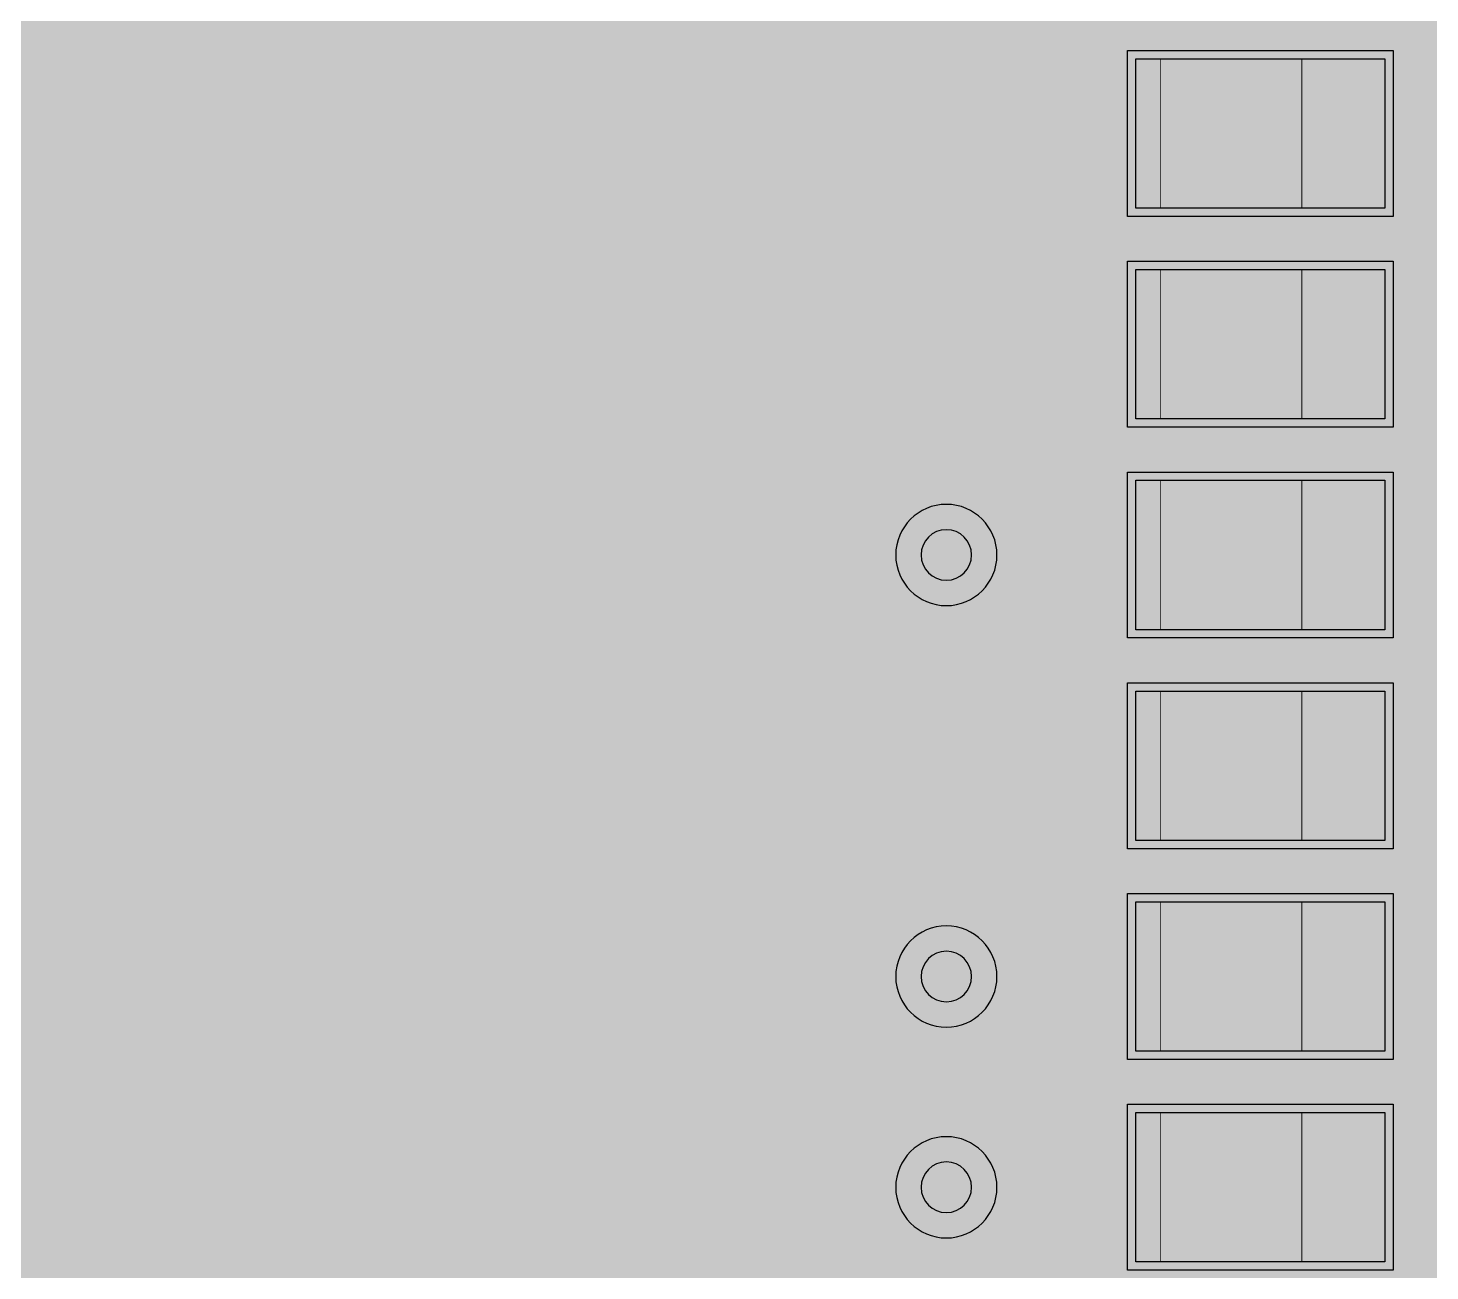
# Model space of a CAD drawing. Header units: millimetres. Extents: x 40 to 109, y -239.5 to -186.7.
# Drawn here: x 82.99 to 91.43, y -204.97 to -197.49 of the extents above; entities that cross this region are included whole.
import ezdxf

# ---------------------------------------------------------------- set-up
doc = ezdxf.new("R2010")
doc.units = ezdxf.units.MM
doc.header["$MEASUREMENT"] = 0
for name, color, linetype, true_color in [('Bottom-Layer', 7, 'Continuous', 0x0000ff), ('Component-Shape-Layer', 7, 'Continuous', 0x00cccc), ('Hole-Layer', 7, 'Continuous', 0x222222), ('Multi-Layer', 7, 'Continuous', 0xc0c0c0), ('Pin-Soldering-Layer', 7, 'Continuous', 0xcc9999), ('Top-Layer', 7, 'Continuous', 0xff0000), ('Top-Paste-Mask-Layer', 7, 'Continuous', 0x808080), ('Top-Solder-Mask-Layer', 7, 'Continuous', 0x800080)]:
    doc.layers.add(name, color=color, linetype=linetype, true_color=true_color)

msp = doc.modelspace()

# ---------------------------------------------------------------- hatches: boundary and pattern name
at = {"layer": 'Bottom-Layer'}
for points in [[(78.3696, -237.8943), (70.7287, -237.8943), (70.9732, -237.6804), (71.1322, -237.397), (71.1872, -237.0767), (71.1872, -236.4767), (71.0924, -236.061), (70.8265, -235.7276), (70.4423, -235.5426), (70.0159, -235.5426), (69.6317, -235.7276), (69.3659, -236.061), (69.271, -236.4767), (69.271, -237.0767), (69.3261, -237.397), (69.485, -237.6804), (69.7295, -237.8943), (42.6721, -237.8943), (42.1074, -237.82), (41.5812, -237.602), (41.1293, -237.2553), (40.7825, -236.8034), (40.5646, -236.2772), (40.4902, -235.7125), (40.4902, -195.0724), (40.5646, -194.5077), (40.7825, -193.9815), (41.1293, -193.5296), (41.5812, -193.1828), (42.1074, -192.9649), (42.6721, -192.8905), (106.2992, -192.8905), (106.8639, -192.9649), (107.3901, -193.1828), (107.842, -193.5296), (108.1888, -193.9815), (108.4067, -194.5077), (108.4811, -195.0724), (108.4811, -217.4266), (104.2734, -217.4266), (104.1363, -217.4538), (104.0201, -217.5315), (103.1894, -218.3622), (103.1117, -218.4784), (103.0845, -218.6154), (103.0845, -224.6154), (103.1117, -224.7525), (103.1894, -224.8687), (104.1264, -225.8057), (104.2426, -225.8833), (104.3796, -225.9106), (108.4576, -225.9106), (108.4811, -235.7125), (108.4067, -236.2772), (108.1888, -236.8034), (107.842, -237.2553), (107.3901, -237.602), (106.8639, -237.82), (106.2992, -237.8943), (79.3687, -237.8943), (79.6133, -237.6804), (79.7722, -237.397), (79.8273, -237.0767), (79.8273, -236.4767), (79.7324, -236.061), (79.4666, -235.7276), (79.0824, -235.5426), (78.656, -235.5426), (78.2718, -235.7276), (78.0059, -236.061), (77.911, -236.4767), (77.911, -237.0767), (77.9661, -237.397), (78.1251, -237.6804)], [(57.2771, -203.8583), (57.0915, -203.8952), (56.9341, -204.0004), (52.3902, -208.5442), (52.3902, -208.2744), (52.3422, -208.0953), (52.2111, -207.9643), (52.0321, -207.9163), (50.8321, -207.9163), (50.653, -207.9643), (50.5219, -208.0953), (50.4739, -208.2744), (50.4739, -209.7744), (50.5219, -209.9535), (50.653, -210.0846), (50.8321, -210.1326), (51.9238, -210.1326), (51.9238, -210.8245), (52.0129, -211.0609), (52.236, -211.1797), (52.236, -211.6788), (52.1548, -211.6788), (51.9758, -211.7268), (51.8447, -211.8578), (51.7967, -212.0369), (51.7967, -213.4139), (51.8447, -213.593), (51.9758, -213.7241), (52.1548, -213.7721), (53.2874, -213.7721), (53.4664, -213.7241), (53.5975, -213.593), (53.6455, -213.4139), (53.6455, -212.0369), (53.5975, -211.8578), (53.4664, -211.7268), (53.2874, -211.6788), (53.2062, -211.6788), (53.2062, -211.1365), (53.2912, -211.1709), (53.382, -211.1827), (54.082, -211.1827), (54.1866, -211.167), (54.2821, -211.1216), (54.3775, -211.167), (54.4821, -211.1827), (55.1821, -211.1827), (55.2867, -211.167), (55.3821, -211.1216), (55.4776, -211.167), (55.5822, -211.1827), (56.2822, -211.1827), (56.3867, -211.1671), (56.4821, -211.1217), (56.5775, -211.1671), (56.682, -211.1827), (57.382, -211.1827), (57.4585, -211.1744), (57.5315, -211.15), (56.9892, -211.6923), (56.4611, -211.6923), (56.282, -211.7403), (56.151, -211.8713), (56.103, -212.0504), (56.103, -212.2403), (55.6455, -212.2403), (55.6455, -212.0369), (55.5975, -211.8578), (55.4664, -211.7268), (55.2874, -211.6788), (54.1548, -211.6788), (53.9758, -211.7268), (53.8447, -211.8578), (53.7967, -212.0369), (53.7967, -213.4139), (53.8447, -213.593), (53.9758, -213.7241), (54.1548, -213.7721), (55.2874, -213.7721), (55.4664, -213.7241), (55.5975, -213.593), (55.6455, -213.4139), (55.6455, -213.2106), (56.103, -213.2106), (56.103, -213.4004), (56.151, -213.5795), (56.282, -213.7106), (56.4611, -213.7586), (57.8711, -213.7586), (58.0378, -213.7174), (58.1661, -213.6035), (58.2945, -213.7174), (58.4611, -213.7586), (59.8711, -213.7586), (60.0502, -213.7106), (60.1813, -213.5795), (60.2293, -213.4004), (60.2293, -212.0504), (60.2293, -212.048), (60.2292, -212.0456), (61.4811, -213.2975), (61.6385, -213.4026), (61.8241, -213.4396), (89.0522, -213.4396), (89.2378, -213.4026), (89.3952, -213.2975), (91.4022, -211.2905), (91.5074, -211.1331), (91.5443, -210.9474), (91.5443, -205.1054), (91.5074, -204.9198), (91.4022, -204.7624), (89.4972, -202.8574), (89.3398, -202.7522), (89.1542, -202.7153), (88.9713, -202.7153), (88.7153, -202.5669), (88.4203, -202.5447), (88.145, -202.6529), (87.9441, -202.8702), (87.8577, -203.1531), (87.903, -203.4455), (88.0709, -203.6891), (88.328, -203.8354), (88.0827, -203.9712), (87.9153, -204.1963), (87.856, -204.4704), (87.9153, -204.7445), (88.0827, -204.9696), (88.328, -205.1054), (88.1945, -205.1622), (88.0765, -205.2466), (87.3382, -204.5084), (87.1808, -204.4032), (86.9952, -204.3663), (83.9754, -204.3663), (87.1961, -201.1455), (88.0671, -201.1455), (88.3321, -201.2966), (88.6367, -201.313), (88.9165, -201.1913), (89.1121, -200.9573), (89.1823, -200.6604), (89.1121, -200.3635), (88.9165, -200.1295), (88.6367, -200.0078), (88.3321, -200.0242), (88.0671, -200.1753), (86.9952, -200.1753), (86.8095, -200.2122), (86.6521, -200.3174), (83.1112, -203.8583)], [(88.9618, -203.6942), (90.574, -205.3064), (90.574, -210.7465), (90.1343, -211.1863), (90.144, -211.1307), (90.1473, -211.0744), (90.1473, -205.1054), (90.1104, -204.9198), (90.0052, -204.7624), (89.3702, -204.1274), (89.2128, -204.0222), (89.0272, -203.9853), (88.9713, -203.9853), (88.8494, -203.8953), (88.7103, -203.8354), (88.8439, -203.7786)]]:
    msp.add_hatch(color=256, dxfattribs=at).paths.add_polyline_path(points)
at = {"layer": 'Pin-Soldering-Layer'}
for points in [[(90.6611, -198.5704), (90.6611, -197.6704), (89.8111, -197.6704), (89.8111, -198.5704)], [(90.6611, -198.5704), (90.6611, -197.6704), (89.8111, -197.6704), (89.8111, -198.5704)], [(90.6611, -199.8404), (90.6611, -198.9404), (89.8111, -198.9404), (89.8111, -199.8404)], [(90.6611, -199.8404), (90.6611, -198.9404), (89.8111, -198.9404), (89.8111, -199.8404)], [(90.6611, -201.1104), (90.6611, -200.2104), (89.8111, -200.2104), (89.8111, -201.1104)], [(90.6611, -201.1104), (90.6611, -200.2104), (89.8111, -200.2104), (89.8111, -201.1104)], [(90.6611, -202.3804), (90.6611, -201.4804), (89.8111, -201.4804), (89.8111, -202.3804)], [(90.6611, -202.3804), (90.6611, -201.4804), (89.8111, -201.4804), (89.8111, -202.3804)], [(90.6611, -203.6504), (90.6611, -202.7504), (89.8111, -202.7504), (89.8111, -203.6504)], [(90.6611, -203.6504), (90.6611, -202.7504), (89.8111, -202.7504), (89.8111, -203.6504)], [(90.6611, -204.9204), (90.6611, -204.0204), (89.8111, -204.0204), (89.8111, -204.9204)], [(90.6611, -204.9204), (90.6611, -204.0204), (89.8111, -204.0204), (89.8111, -204.9204)]]:
    msp.add_hatch(color=256, dxfattribs=at).paths.add_polyline_path(points)
at = {"layer": 'Top-Layer'}
for points in [[(71.6376, -193.1993), (71.5903, -193.0214), (71.461, -192.8905), (91.7474, -192.8905), (91.6695, -193.0068), (91.6422, -193.1441), (91.6422, -194.2766), (91.6902, -194.4557), (91.8213, -194.5868), (92.0003, -194.6348), (92.8918, -194.6348), (92.7406, -194.7859), (92.0003, -194.7859), (91.765, -194.8741), (91.6455, -195.0953), (91.5176, -195.0953), (91.5011, -195.0175), (91.4679, -194.9454), (91.5063, -194.8564), (91.5194, -194.7604), (91.5194, -193.8604), (91.4714, -193.6813), (91.3403, -193.5502), (91.1612, -193.5022), (89.6612, -193.5022), (89.4822, -193.5502), (89.3511, -193.6813), (89.3031, -193.8604), (89.3031, -194.7604), (89.3162, -194.8564), (89.3546, -194.9454), (89.3162, -195.0344), (89.3031, -195.1304), (89.3031, -196.0304), (89.3162, -196.1264), (89.3546, -196.2154), (89.3162, -196.3044), (89.3031, -196.4004), (89.3031, -197.3004), (89.3162, -197.3964), (89.3546, -197.4854), (89.3162, -197.5744), (89.3031, -197.6704), (89.3031, -198.5704), (89.3162, -198.6664), (89.3546, -198.7554), (89.3162, -198.8444), (89.3031, -198.9404), (89.3031, -199.8404), (89.3162, -199.9364), (89.3546, -200.0254), (89.3213, -200.0976), (89.3048, -200.1753), (88.9713, -200.1753), (88.7062, -200.0242), (88.4016, -200.0078), (88.1219, -200.1295), (87.9262, -200.3635), (87.856, -200.6604), (87.9262, -200.9573), (88.1219, -201.1913), (88.4016, -201.313), (88.7062, -201.2966), (88.9713, -201.1455), (89.3048, -201.1455), (89.3213, -201.2232), (89.3546, -201.2954), (89.3162, -201.3844), (89.3031, -201.4804), (89.3031, -202.3804), (89.3162, -202.4764), (89.3546, -202.5654), (89.3213, -202.6376), (89.3048, -202.7153), (88.9713, -202.7153), (88.7153, -202.5669), (88.4203, -202.5447), (88.145, -202.6529), (87.9441, -202.8702), (87.8577, -203.1531), (87.903, -203.4455), (88.0709, -203.6891), (88.328, -203.8354), (88.0827, -203.9712), (87.9153, -204.1963), (87.856, -204.4704), (87.9153, -204.7445), (88.0827, -204.9696), (88.328, -205.1054), (88.0827, -205.2412), (87.9153, -205.4663), (87.856, -205.7404), (87.9153, -206.0145), (88.0827, -206.2396), (88.328, -206.3754), (88.0827, -206.5112), (87.9153, -206.7363), (87.856, -207.0104), (87.9153, -207.2845), (88.0827, -207.5096), (88.328, -207.6454), (88.0827, -207.7812), (87.9153, -208.0063), (87.856, -208.2804), (87.9153, -208.5545), (88.0827, -208.7796), (88.328, -208.9154), (88.0709, -209.0617), (87.903, -209.3053), (87.8577, -209.5977), (87.9441, -209.8806), (88.145, -210.0979), (88.4203, -210.2061), (88.7153, -210.1839), (88.9713, -210.0356), (89.3048, -210.0356), (89.3213, -210.1133), (89.3546, -210.1854), (89.3162, -210.2744), (89.3031, -210.3704), (89.3031, -211.2704), (89.3511, -211.4495), (89.4822, -211.5806), (89.6612, -211.6286), (90.5333, -211.6286), (90.8151, -211.9104), (90.8151, -214.0803), (90.5446, -214.0803), (90.5727, -213.7747), (90.4602, -213.4892), (90.2313, -213.2849), (89.9349, -213.2055), (78.7679, -202.0386), (79.3063, -202.0386), (79.4256, -202.0181), (79.5312, -201.9591), (79.6369, -202.0181), (79.7562, -202.0386), (80.5562, -202.0386), (80.6755, -202.0181), (80.7812, -201.9591), (80.8868, -202.0181), (81.0061, -202.0386), (81.8061, -202.0386), (81.9852, -201.9906), (82.1163, -201.8595), (82.1643, -201.6804), (82.1643, -200.8804), (82.1438, -200.7611), (82.0848, -200.6554), (82.1438, -200.5498), (82.1643, -200.4305), (82.1643, -199.6305), (82.1438, -199.5112), (82.0848, -199.4055), (82.1438, -199.2998), (82.1643, -199.1805), (82.1643, -198.3805), (82.1163, -198.2015), (81.9852, -198.0704), (81.8061, -198.0224), (81.0061, -198.0224), (80.8868, -198.0429), (80.7812, -198.1019), (80.6755, -198.0429), (80.5562, -198.0224), (79.7562, -198.0224), (79.6369, -198.0429), (79.5312, -198.1019), (79.4256, -198.0429), (79.3063, -198.0224), (78.5063, -198.0224), (78.3272, -198.0704), (78.1961, -198.2015), (78.1481, -198.3805), (78.1481, -199.1805), (78.1686, -199.2998), (78.2276, -199.4055), (78.1686, -199.5112), (78.1481, -199.6305), (78.1481, -200.4305), (78.1686, -200.5498), (78.2276, -200.6554), (78.1686, -200.7611), (78.1481, -200.8804), (78.1481, -201.4188), (74.5067, -197.7773), (74.3493, -197.6722), (74.1636, -197.6353), (74.0175, -197.6353), (74.001, -197.5575), (73.9678, -197.4854), (74.0061, -197.3964), (74.0192, -197.3004), (74.0192, -196.4004), (74.0061, -196.3044), (73.9678, -196.2154), (74.0061, -196.1264), (74.0192, -196.0304), (74.0192, -195.1304), (74.0061, -195.0344), (73.9678, -194.9454), (74.0061, -194.8564), (74.0192, -194.7604), (74.0192, -193.8604), (73.9713, -193.6813), (73.8402, -193.5502), (73.6611, -193.5022), (72.1611, -193.5022), (71.982, -193.5502), (71.8509, -193.6813), (71.803, -193.8604), (71.803, -194.7604), (71.8161, -194.8564), (71.8544, -194.9454), (71.8161, -195.0344), (71.803, -195.1304), (71.803, -195.4191), (71.6376, -195.4191), (71.6376, -195.1993), (71.5965, -195.0326), (71.4825, -194.9043), (71.5965, -194.7759), (71.6376, -194.6093)], [(89.6612, -198.5704), (89.6612, -197.6704), (91.1612, -197.6704), (91.1612, -198.5704)], [(89.6612, -199.8404), (89.6612, -198.9404), (91.1612, -198.9404), (91.1612, -199.8404)], [(89.6612, -201.1104), (89.6612, -200.2104), (91.1612, -200.2104), (91.1612, -201.1104)], [(89.6612, -202.3804), (89.6612, -201.4804), (91.1612, -201.4804), (91.1612, -202.3804)], [(89.6612, -203.6504), (89.6612, -202.7504), (91.1612, -202.7504), (91.1612, -203.6504)], [(89.6612, -204.9204), (89.6612, -204.0204), (91.1612, -204.0204), (91.1612, -204.9204)]]:
    msp.add_hatch(color=256, dxfattribs=at).paths.add_polyline_path(points)
at = {"layer": 'Top-Paste-Mask-Layer'}
for points in [[(89.6612, -198.5704), (89.6612, -197.6704), (91.1612, -197.6704), (91.1612, -198.5704)], [(89.6612, -199.8404), (89.6612, -198.9404), (91.1612, -198.9404), (91.1612, -199.8404)], [(89.6612, -201.1104), (89.6612, -200.2104), (91.1612, -200.2104), (91.1612, -201.1104)], [(89.6612, -202.3804), (89.6612, -201.4804), (91.1612, -201.4804), (91.1612, -202.3804)], [(89.6612, -203.6504), (89.6612, -202.7504), (91.1612, -202.7504), (91.1612, -203.6504)], [(89.6612, -204.9204), (89.6612, -204.0204), (91.1612, -204.0204), (91.1612, -204.9204)]]:
    msp.add_hatch(color=256, dxfattribs=at).paths.add_polyline_path(points)
at = {"layer": 'Top-Solder-Mask-Layer'}
for points in [[(89.6112, -198.6204), (89.6112, -197.6204), (91.2112, -197.6204), (91.2112, -198.6204)], [(89.6112, -199.8904), (89.6112, -198.8904), (91.2112, -198.8904), (91.2112, -199.8904)], [(89.6112, -201.1604), (89.6112, -200.1604), (91.2112, -200.1604), (91.2112, -201.1604)], [(89.6112, -202.4304), (89.6112, -201.4304), (91.2112, -201.4304), (91.2112, -202.4304)], [(89.6112, -203.7004), (89.6112, -202.7004), (91.2112, -202.7004), (91.2112, -203.7004)], [(89.6112, -204.9704), (89.6112, -203.9704), (91.2112, -203.9704), (91.2112, -204.9704)]]:
    msp.add_hatch(color=256, dxfattribs=at).paths.add_polyline_path(points)

# ---------------------------------------------------------------- linework, layer by layer
at = {"layer": 'Bottom-Layer'}
for points, const_width in [([(88.0765, -205.2466), (87.3382, -204.5084), (87.1808, -204.4032), (86.9952, -204.3663), (83.9754, -204.3663), (87.1961, -201.1455), (88.0671, -201.1455), (88.3321, -201.2966), (88.6367, -201.313), (88.9165, -201.1913), (89.1121, -200.9573), (89.1823, -200.6604), (89.1121, -200.3635), (88.9165, -200.1295), (88.6367, -200.0078), (88.3321, -200.0242), (88.0671, -200.1753), (86.9952, -200.1753), (86.8095, -200.2122), (86.6521, -200.3174), (83.1112, -203.8583), (57.2771, -203.8583)], 0.0508), ([(83.3122, -204.3434), (86.9952, -200.6604)], 0.254), ([(86.9952, -200.6604), (88.5192, -200.6604)], 0.254), ([(91.5074, -204.9198), (91.4022, -204.7624), (89.4972, -202.8574), (89.3398, -202.7522), (89.1542, -202.7153), (88.9713, -202.7153), (88.7153, -202.5669), (88.4203, -202.5447), (88.145, -202.6529), (87.9441, -202.8702), (87.8577, -203.1531), (87.903, -203.4455), (88.0709, -203.6891), (88.328, -203.8354), (88.0827, -203.9712), (87.9153, -204.1963), (87.856, -204.4704), (87.9153, -204.7445), (88.0827, -204.9696), (88.328, -205.1054)], 0.0508), ([(89.1542, -203.2004), (88.5192, -203.2004)], 0.254), ([(91.0592, -205.1054), (89.1542, -203.2004)], 0.254), ([(57.2771, -204.3434), (83.3122, -204.3434)], 0.254), ([(89.0272, -204.4704), (88.5192, -204.4704)], 0.254), ([(89.6622, -205.1054), (89.0272, -204.4704)], 0.254), ([(57.5716, -204.8514), (86.9952, -204.8514)], 0.254), ([(86.9952, -204.8514), (87.8842, -205.7404)], 0.254)]:
    msp.add_lwpolyline(points, dxfattribs=dict(at, const_width=const_width))
at = {"layer": 'Bottom-Layer', "const_width": 0.0508}
msp.add_lwpolyline([(88.9618, -203.6942), (90.574, -205.3064), (90.574, -210.7465), (90.1343, -211.1863), (90.144, -211.1307), (90.1473, -211.0744), (90.1473, -205.1054), (90.1104, -204.9198), (90.0052, -204.7624), (89.3702, -204.1274), (89.2128, -204.0222), (89.0272, -203.9853), (88.9713, -203.9853), (88.8494, -203.8953), (88.7103, -203.8354), (88.8439, -203.7786)], close=True, dxfattribs=at)
at = {"layer": 'Component-Shape-Layer', "const_width": 0.0508}
msp.add_lwpolyline([(72.6611, -212.3204), (72.6611, -186.8204), (90.6611, -186.8204), (90.6611, -212.3204)], close=True, dxfattribs=at)
msp.add_lwpolyline([(72.6611, -212.3204), (72.6611, -186.8204), (90.6611, -186.8204), (90.6611, -212.3204)], close=True, dxfattribs=at)
at = {"layer": 'Hole-Layer'}
for points in [[(88.3667, -200.6604, 1), (88.6717, -200.6604, 1)], [(88.3667, -203.2004, 1), (88.6717, -203.2004, 1)], [(88.3667, -204.4704, 1), (88.6717, -204.4704, 1)]]:
    msp.add_lwpolyline(points, format="xyb", close=True, dxfattribs=at)
at = {"layer": 'Multi-Layer'}
for points in [[(88.2142, -200.6604, 1), (88.8242, -200.6604), (88.8242, -200.6604, 1), (88.2142, -200.6604)], [(88.2142, -203.2004, 1), (88.8242, -203.2004), (88.8242, -203.2004, 1), (88.2142, -203.2004)], [(88.2142, -204.4704, 1), (88.8242, -204.4704), (88.8242, -204.4704, 1), (88.2142, -204.4704)]]:
    msp.add_lwpolyline(points, format="xyb", dxfattribs=at)
at = {"layer": 'Pin-Soldering-Layer', "const_width": 0.00508}
for points in [[(90.6611, -198.5704), (90.6611, -197.6704), (89.8111, -197.6704), (89.8111, -198.5704)], [(90.6611, -198.5704), (90.6611, -197.6704), (89.8111, -197.6704), (89.8111, -198.5704)], [(90.6611, -199.8404), (90.6611, -198.9404), (89.8111, -198.9404), (89.8111, -199.8404)], [(90.6611, -199.8404), (90.6611, -198.9404), (89.8111, -198.9404), (89.8111, -199.8404)], [(90.6611, -201.1104), (90.6611, -200.2104), (89.8111, -200.2104), (89.8111, -201.1104)], [(90.6611, -201.1104), (90.6611, -200.2104), (89.8111, -200.2104), (89.8111, -201.1104)], [(90.6611, -202.3804), (90.6611, -201.4804), (89.8111, -201.4804), (89.8111, -202.3804)], [(90.6611, -202.3804), (90.6611, -201.4804), (89.8111, -201.4804), (89.8111, -202.3804)], [(90.6611, -203.6504), (90.6611, -202.7504), (89.8111, -202.7504), (89.8111, -203.6504)], [(90.6611, -203.6504), (90.6611, -202.7504), (89.8111, -202.7504), (89.8111, -203.6504)], [(90.6611, -204.9204), (90.6611, -204.0204), (89.8111, -204.0204), (89.8111, -204.9204)], [(90.6611, -204.9204), (90.6611, -204.0204), (89.8111, -204.0204), (89.8111, -204.9204)]]:
    msp.add_lwpolyline(points, close=True, dxfattribs=at)
at = {"layer": 'Top-Layer'}
for points, const_width in [([(89.3162, -197.3964), (89.3546, -197.4854), (89.3162, -197.5744), (89.3031, -197.6704), (89.3031, -198.5704), (89.3162, -198.6664), (89.3546, -198.7554), (89.3162, -198.8444), (89.3031, -198.9404), (89.3031, -199.8404), (89.3162, -199.9364), (89.3546, -200.0254), (89.3213, -200.0976), (89.3048, -200.1753), (88.9713, -200.1753), (88.7062, -200.0242), (88.4016, -200.0078), (88.1219, -200.1295), (87.9262, -200.3635), (87.856, -200.6604), (87.9262, -200.9573), (88.1219, -201.1913), (88.4016, -201.313), (88.7062, -201.2966), (88.9713, -201.1455), (89.3048, -201.1455), (89.3213, -201.2232), (89.3546, -201.2954), (89.3162, -201.3844), (89.3031, -201.4804), (89.3031, -202.3804), (89.3162, -202.4764), (89.3546, -202.5654), (89.3213, -202.6376), (89.3048, -202.7153), (88.9713, -202.7153), (88.7153, -202.5669), (88.4203, -202.5447), (88.145, -202.6529), (87.9441, -202.8702), (87.8577, -203.1531), (87.903, -203.4455), (88.0709, -203.6891), (88.328, -203.8354), (88.0827, -203.9712), (87.9153, -204.1963), (87.856, -204.4704), (87.9153, -204.7445), (88.0827, -204.9696), (88.328, -205.1054)], 0.0508), ([(90.4112, -198.1204), (91.6942, -198.1204)], 0.254), ([(90.4112, -199.3904), (91.5672, -199.3904)], 0.254), ([(90.4112, -200.6604), (88.5192, -200.6604)], 0.254), ([(90.4112, -203.2004), (88.5192, -203.2004)], 0.254), ([(90.4112, -204.4704), (88.5192, -204.4704)], 0.254)]:
    msp.add_lwpolyline(points, dxfattribs=dict(at, const_width=const_width))
for points in [[(89.6612, -198.5704), (89.6612, -197.6704), (91.1612, -197.6704), (91.1612, -198.5704)], [(89.6612, -199.8404), (89.6612, -198.9404), (91.1612, -198.9404), (91.1612, -199.8404)], [(89.6612, -201.1104), (89.6612, -200.2104), (91.1612, -200.2104), (91.1612, -201.1104)], [(89.6612, -202.3804), (89.6612, -201.4804), (91.1612, -201.4804), (91.1612, -202.3804)], [(89.6612, -203.6504), (89.6612, -202.7504), (91.1612, -202.7504), (91.1612, -203.6504)], [(89.6612, -204.9204), (89.6612, -204.0204), (91.1612, -204.0204), (91.1612, -204.9204)]]:
    msp.add_lwpolyline(points, close=True, dxfattribs=at)
at = {"layer": 'Top-Paste-Mask-Layer'}
for points in [[(89.6612, -198.5704), (89.6612, -197.6704), (91.1612, -197.6704), (91.1612, -198.5704)], [(89.6612, -199.8404), (89.6612, -198.9404), (91.1612, -198.9404), (91.1612, -199.8404)], [(89.6612, -201.1104), (89.6612, -200.2104), (91.1612, -200.2104), (91.1612, -201.1104)], [(89.6612, -202.3804), (89.6612, -201.4804), (91.1612, -201.4804), (91.1612, -202.3804)], [(89.6612, -203.6504), (89.6612, -202.7504), (91.1612, -202.7504), (91.1612, -203.6504)], [(89.6612, -204.9204), (89.6612, -204.0204), (91.1612, -204.0204), (91.1612, -204.9204)]]:
    msp.add_lwpolyline(points, close=True, dxfattribs=at)
at = {"layer": 'Top-Solder-Mask-Layer'}
for points in [[(89.6112, -198.6204), (89.6112, -197.6204), (91.2112, -197.6204), (91.2112, -198.6204)], [(89.6112, -199.8904), (89.6112, -198.8904), (91.2112, -198.8904), (91.2112, -199.8904)], [(89.6112, -201.1604), (89.6112, -200.1604), (91.2112, -200.1604), (91.2112, -201.1604)], [(89.6112, -202.4304), (89.6112, -201.4304), (91.2112, -201.4304), (91.2112, -202.4304)], [(89.6112, -203.7004), (89.6112, -202.7004), (91.2112, -202.7004), (91.2112, -203.7004)], [(89.6112, -204.9704), (89.6112, -203.9704), (91.2112, -203.9704), (91.2112, -204.9704)]]:
    msp.add_lwpolyline(points, close=True, dxfattribs=at)

doc.saveas('drawing.dxf')
